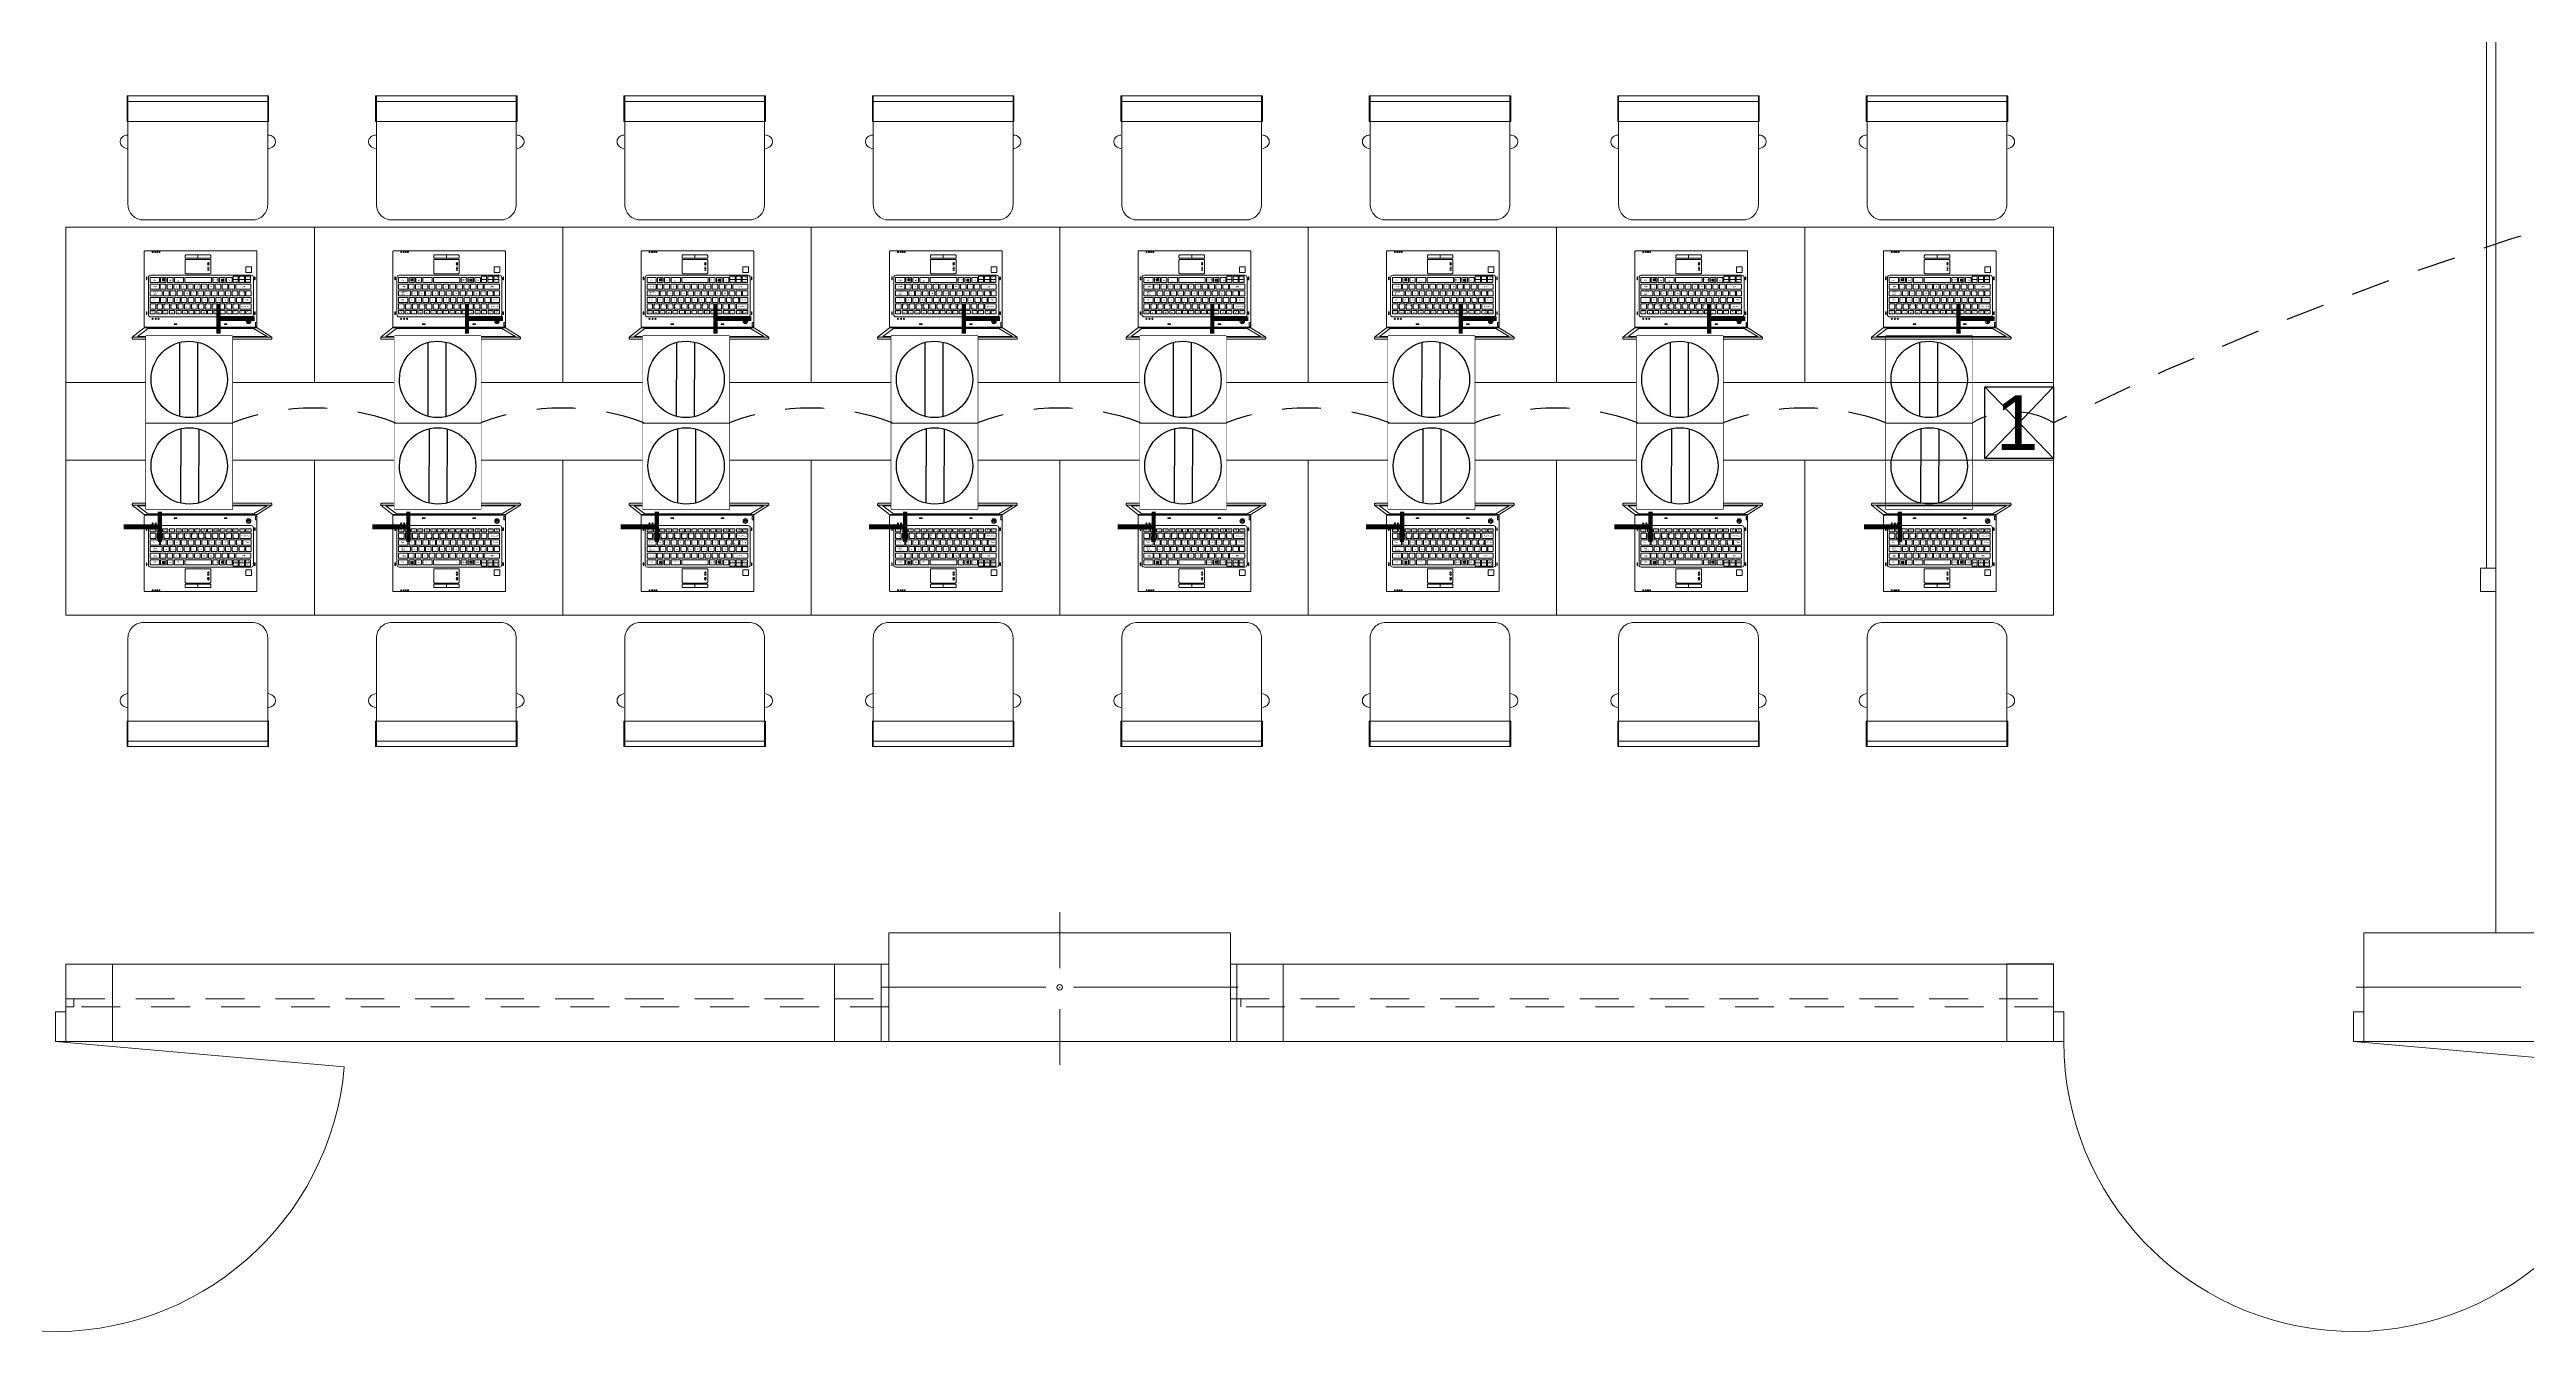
# Model space of a CAD drawing. Header units: metres. Extents: x -17 to 101, y 0 to 79.
# Drawn here: x 58.08 to 66.06, y 44.78 to 48.91 of the extents above; entities that cross this region are included whole.
import ezdxf

# ---------------------------------------------------------------- set-up
doc = ezdxf.new("R2010")
doc.units = ezdxf.units.M
doc.set_wipeout_variables(frame=1)
for name, pattern in [('CONTINUA', [0]), ('DASHED2', [0.375, 0.25, -0.125]), ('HIDDEN2', [0.1875, 0.125, -0.0625])]:
    doc.linetypes.add(name, pattern=pattern)
for name, color, linetype, lineweight in [('ALUMBRADO', 1, 'Continuous', 30), ('Cotas varias El', 253, 'Continuous', 13), ('GRAFO 0 BLANCO', 7, 'Continuous', 0), ('TOMACORRIENTE', 5, 'HIDDEN2', 30)]:
    doc.layers.add(name, color=color, linetype=linetype, lineweight=lineweight)
doc.styles.get("Standard").update_dxf_attribs({"font": 'arial.ttf'})
doc.styles.add('style1', font='arial.ttf', dxfattribs={"height": 0.35})

# ---------------------------------------------------------------- blocks, each defined once
blk = doc.blocks.new('TOMACORRIENTE EN PISO')
at = {"layer": 'TOMACORRIENTE', "linetype": 'CONTINUA', "lineweight": 25}
blk.add_lwpolyline([(-0.1663, -0.1663), (0.1662, -0.1663), (0.1662, 0.1662), (-0.1663, 0.1662)], close=True, dxfattribs=at)
at = {"layer": 'TOMACORRIENTE', "color": 5, "linetype": 'CONTINUA', "style": 'style1', "text_generation_flag": 4}
blk.add_text('T', height=0.1466, rotation=179.88285, dxfattribs=at).set_placement((0.2959, -0.2513))
at = {"linetype": 'CONTINUA', "lineweight": 25}
blk.add_wipeout([(-0.1663, -0.1663), (0.1662, -0.1663), (0.1662, 0.1662), (-0.1663, 0.1662)], dxfattribs=at).dxf.layer = 'TOMACORRIENTE'
at = {"layer": 'TOMACORRIENTE', "color": 5, "linetype": 'CONTINUA', "lineweight": 25}
for p, q in [((-0.1421, 0.0364), (0.1422, 0.0358)), ((-0.1429, -0.0327), (0.1428, -0.0333))]:
    blk.add_line(p, q, dxfattribs=at)
blk.add_ellipse((0, 0), major_axis=(0.1039, 0.1035), ratio=1, start_param=5.497787, end_param=11.780972, dxfattribs=at)
blk = doc.blocks.new('A$C34F338A5')
at = {"layer": 'GRAFO 0 BLANCO', "color": 8}
for p, q in [((0.7563, 0.6624), (0.7516, 0.6528)), ((0.7573, 0.6643), (0.7563, 0.6624)), ((0.7597, 0.6677), (0.7573, 0.6643)), ((0.7626, 0.6706), (0.7597, 0.6677)), ((0.7659, 0.6728), (0.7626, 0.6706)), ((0.7695, 0.6743), (0.7659, 0.6728)), ((0.7732, 0.6751), (0.7695, 0.6743)), ((0.777, 0.6751), (0.7732, 0.6751)), ((0.7807, 0.6743), (0.777, 0.6751)), ((0.7843, 0.6728), (0.7807, 0.6743)), ((0.7876, 0.6706), (0.7843, 0.6728)), ((0.7905, 0.6677), (0.7876, 0.6706)), ((0.7929, 0.6643), (0.7905, 0.6677)), ((0.7948, 0.6605), (0.7929, 0.6643)), ((0.7961, 0.6563), (0.7948, 0.6605)), ((0.7966, 0.6528), (0.7961, 0.6563)), ((0.8406, 0.6528), (0.905, 0.6528)), ((0.8406, 0.1969), (0.8406, 0.6528)), ((0.905, 0.6528), (0.923, 0.6528)), ((0.905, 0.1969), (0.905, 0.6528)), ((0.923, 0.1969), (0.923, 0.6528)), ((0.7516, 0.1969), (0.7563, 0.1873)), ((0.7563, 0.1873), (0.7573, 0.1854)), ((0.7573, 0.1854), (0.7597, 0.182)), ((0.7597, 0.182), (0.7626, 0.1792)), ((0.7626, 0.1792), (0.7659, 0.177)), ((0.7659, 0.177), (0.7695, 0.1754)), ((0.7695, 0.1754), (0.7732, 0.1747)), ((0.7732, 0.1747), (0.777, 0.1747)), ((0.777, 0.1747), (0.7807, 0.1754)), ((0.7807, 0.1754), (0.7843, 0.177)), ((0.7843, 0.177), (0.7876, 0.1792)), ((0.7876, 0.1792), (0.7905, 0.182)), ((0.7905, 0.182), (0.7929, 0.1854)), ((0.7929, 0.1854), (0.7948, 0.1893)), ((0.7948, 0.1893), (0.7961, 0.1934)), ((0.7961, 0.1934), (0.7966, 0.1969)), ((0.8406, 0.1969), (0.905, 0.1969)), ((0.905, 0.1969), (0.923, 0.1969))]:
    blk.add_line(p, q, dxfattribs=at)
for points in [[(0, 0.8), (0.5, 0.8), (0.5, 0), (0, 0), (0, 0.8)], [(0.3627, 0.4564), (0.3601, 0.459), (0.3627, 0.4615), (0.3627, 0.4564)], [(0.384, 0.4564), (0.3865, 0.459), (0.384, 0.4615), (0.384, 0.4564)]]:
    blk.add_lwpolyline(points, dxfattribs=at)
for points in [[(0.1458, 0.6634), (0.1458, 0.2137), (0.1422, 0.2137, -0.414214), (0.1394, 0.2165), (0.1394, 0.6606, -0.414214), (0.1422, 0.6634)], [(0.176, 0.2531), (0.176, 0.6147, 0.14104), (0.1757, 0.6157), (0.1458, 0.6634), (0.1458, 0.2138), (0.1756, 0.2519, 0.167529)], [(0.4239, 0.2553), (0.4239, 0.6124, 0.414214), (0.421, 0.6153), (0.18, 0.6153, 0.414214), (0.178, 0.6133), (0.178, 0.2544, 0.414214), (0.18, 0.2524), (0.421, 0.2524, 0.414214)], [(0.3448, 0.2727), (0.3448, 0.5965, 0.414214), (0.3377, 0.6036), (0.2181, 0.6036, 0.414214), (0.2109, 0.5965), (0.2109, 0.2727, 0.414214), (0.2181, 0.2656), (0.3377, 0.2656, 0.414214)], [(0.2273, 0.608), (0.2273, 0.6083, 0.414214), (0.2265, 0.6091), (0.2192, 0.6091, 0.414214), (0.2184, 0.6083), (0.2184, 0.608, 0.414214), (0.2192, 0.6073), (0.2265, 0.6073, 0.414214)], [(0.3395, 0.608), (0.3395, 0.6083, 0.414214), (0.3388, 0.6091), (0.3314, 0.6091, 0.414214), (0.3306, 0.6083), (0.3306, 0.608, 0.414214), (0.3314, 0.6073), (0.3388, 0.6073, 0.414214)], [(0.3961, 0.387), (0.3961, 0.4637, 0.414214), (0.3932, 0.4665), (0.3528, 0.4665, 0.414214), (0.3499, 0.4637), (0.3499, 0.387, 0.414214), (0.3528, 0.3842), (0.3932, 0.3842, 0.414214)], [(0.4109, 0.4253), (0.4109, 0.4637, 0.414214), (0.408, 0.4665), (0.4024, 0.4665, 0.414214), (0.3996, 0.4637), (0.3996, 0.4253)], [(0.4109, 0.387), (0.4109, 0.4253), (0.3996, 0.4253), (0.3996, 0.387, 0.414214), (0.4024, 0.3842), (0.408, 0.3842, 0.414214)], [(0.2273, 0.26), (0.2273, 0.2603, 0.414214), (0.2265, 0.2611), (0.2192, 0.2611, 0.414214), (0.2184, 0.2603), (0.2184, 0.26, 0.414214), (0.2192, 0.2593), (0.2265, 0.2593, 0.414214)], [(0.3395, 0.26), (0.3395, 0.2603, 0.414214), (0.3388, 0.2611), (0.3314, 0.2611, 0.414214), (0.3306, 0.2603), (0.3306, 0.26, 0.414214), (0.3314, 0.2593), (0.3388, 0.2593, 0.414214)]]:
    blk.add_lwpolyline(points, format="xyb", close=True, dxfattribs=at)
for points in [[(0.1735, 0.2644), (0.1735, 0.604), (0.1478, 0.6476), (0.1478, 0.2301)], [(0.176, 0.5931), (0.176, 0.5644), (0.178, 0.5644), (0.178, 0.5931)], [(0.176, 0.5931), (0.176, 0.5911), (0.178, 0.5911), (0.178, 0.5931)], [(0.176, 0.5644), (0.176, 0.5664), (0.178, 0.5664), (0.178, 0.5644)], [(0.1814, 0.6102), (0.1814, 0.6143), (0.1925, 0.6143), (0.1925, 0.6102)], [(0.1966, 0.5873), (0.1966, 0.5888), (0.1921, 0.5888), (0.1921, 0.5873)], [(0.2211, 0.5796), (0.2211, 0.596), (0.2312, 0.596), (0.2312, 0.5796)], [(0.2211, 0.5596), (0.2211, 0.5761), (0.2312, 0.5761), (0.2312, 0.5596)], [(0.2361, 0.5595), (0.2361, 0.596), (0.2525, 0.596), (0.2525, 0.5595)], [(0.2574, 0.5698), (0.2574, 0.596), (0.2738, 0.596), (0.2738, 0.5698)], [(0.2574, 0.5489), (0.2574, 0.5669), (0.2738, 0.5669), (0.2738, 0.5489)], [(0.2787, 0.5789), (0.2787, 0.596), (0.2951, 0.596), (0.2951, 0.5789)], [(0.2787, 0.5579), (0.2787, 0.5758), (0.2951, 0.5758), (0.2951, 0.5579)], [(0.3, 0.5473), (0.3, 0.5959), (0.3163, 0.5959), (0.3163, 0.5473)], [(0.3316, 0.5945), (0.3316, 0.5781), (0.3213, 0.5781), (0.3213, 0.5945)], [(0.3316, 0.5747), (0.3316, 0.5583), (0.3213, 0.5583), (0.3213, 0.5747)], [(0.3316, 0.5781), (0.3316, 0.5945), (0.3419, 0.5945), (0.3419, 0.5781)], [(0.3316, 0.5583), (0.3316, 0.5747), (0.3419, 0.5747), (0.3419, 0.5583)], [(0.3537, 0.5976), (0.3537, 0.5795), (0.3717, 0.5795), (0.3717, 0.5976)], [(0.1882, 0.5102), (0.1882, 0.5187), (0.1864, 0.5187), (0.1864, 0.5102)], [(0.2211, 0.5377), (0.2211, 0.5542), (0.2312, 0.5542), (0.2312, 0.5377)], [(0.2211, 0.5178), (0.2211, 0.5342), (0.2312, 0.5342), (0.2312, 0.5178)], [(0.2211, 0.4962), (0.2211, 0.5126), (0.2312, 0.5126), (0.2312, 0.4962)], [(0.2211, 0.4762), (0.2211, 0.4926), (0.2312, 0.4926), (0.2312, 0.4762)], [(0.2361, 0.5373), (0.2361, 0.5553), (0.2525, 0.5553), (0.2525, 0.5373)], [(0.2361, 0.5151), (0.2361, 0.5331), (0.2525, 0.5331), (0.2525, 0.5151)], [(0.2361, 0.493), (0.2361, 0.5109), (0.2525, 0.5109), (0.2525, 0.493)], [(0.2361, 0.4708), (0.2361, 0.4888), (0.2525, 0.4888), (0.2525, 0.4708)], [(0.2574, 0.5268), (0.2574, 0.5447), (0.2738, 0.5447), (0.2738, 0.5268)], [(0.2574, 0.5046), (0.2574, 0.5226), (0.2738, 0.5226), (0.2738, 0.5046)], [(0.2574, 0.4824), (0.2574, 0.5004), (0.2738, 0.5004), (0.2738, 0.4824)], [(0.2787, 0.5357), (0.2787, 0.5536), (0.2951, 0.5536), (0.2951, 0.5357)], [(0.2787, 0.5135), (0.2787, 0.5315), (0.2951, 0.5315), (0.2951, 0.5135)], [(0.2787, 0.4914), (0.2787, 0.5093), (0.2951, 0.5093), (0.2951, 0.4914)], [(0.2787, 0.4692), (0.2787, 0.4871), (0.2951, 0.4871), (0.2951, 0.4692)], [(0.3, 0.5251), (0.3, 0.5431), (0.3163, 0.5431), (0.3163, 0.5251)], [(0.3, 0.503), (0.3, 0.5209), (0.3163, 0.5209), (0.3163, 0.503)], [(0.3, 0.4808), (0.3, 0.4988), (0.3163, 0.4988), (0.3163, 0.4808)], [(0.3316, 0.5548), (0.3316, 0.5384), (0.3213, 0.5384), (0.3213, 0.5548)], [(0.3213, 0.517), (0.3213, 0.5349), (0.3377, 0.5349), (0.3377, 0.517)], [(0.3213, 0.4948), (0.3213, 0.5128), (0.3377, 0.5128), (0.3377, 0.4948)], [(0.3213, 0.4727), (0.3213, 0.4906), (0.3377, 0.4906), (0.3377, 0.4727)], [(0.3325, 0.5005), (0.3333, 0.5079), (0.3251, 0.5079), (0.3261, 0.5005)], [(0.3325, 0.5005), (0.3329, 0.5041), (0.3256, 0.5042), (0.3261, 0.5005)], [(0.3325, 0.5005), (0.3333, 0.5079), (0.3293, 0.5079), (0.3293, 0.5005)], [(0.3316, 0.5384), (0.3316, 0.5548), (0.3419, 0.5548), (0.3419, 0.5384)], [(0.2211, 0.4559), (0.2211, 0.4724), (0.2312, 0.4724), (0.2312, 0.4559)], [(0.2211, 0.436), (0.2211, 0.4524), (0.2312, 0.4524), (0.2312, 0.436)], [(0.2211, 0.4153), (0.2211, 0.4317), (0.2312, 0.4317), (0.2312, 0.4153)], [(0.2211, 0.3953), (0.2211, 0.4117), (0.2312, 0.4117), (0.2312, 0.3953)], [(0.2361, 0.4487), (0.2361, 0.4666), (0.2525, 0.4666), (0.2525, 0.4487)], [(0.2361, 0.4265), (0.2361, 0.4444), (0.2525, 0.4444), (0.2525, 0.4265)], [(0.2361, 0.4043), (0.2361, 0.4223), (0.2525, 0.4223), (0.2525, 0.4043)], [(0.2361, 0.3822), (0.2361, 0.4001), (0.2525, 0.4001), (0.2525, 0.3822)], [(0.2574, 0.4603), (0.2574, 0.4782), (0.2738, 0.4782), (0.2738, 0.4603)], [(0.2574, 0.4381), (0.2574, 0.4561), (0.2738, 0.4561), (0.2738, 0.4381)], [(0.2574, 0.4159), (0.2574, 0.4339), (0.2738, 0.4339), (0.2738, 0.4159)], [(0.2574, 0.3938), (0.2574, 0.4117), (0.2738, 0.4117), (0.2738, 0.3938)], [(0.2787, 0.447), (0.2787, 0.465), (0.2951, 0.465), (0.2951, 0.447)], [(0.2787, 0.4249), (0.2787, 0.4428), (0.2951, 0.4428), (0.2951, 0.4249)], [(0.2787, 0.4027), (0.2787, 0.4206), (0.2951, 0.4206), (0.2951, 0.4027)], [(0.3, 0.4586), (0.3, 0.4766), (0.3163, 0.4766), (0.3163, 0.4586)], [(0.3, 0.4365), (0.3, 0.4544), (0.3163, 0.4544), (0.3163, 0.4365)], [(0.3, 0.4143), (0.3, 0.4323), (0.3163, 0.4323), (0.3163, 0.4143)], [(0.3, 0.3921), (0.3, 0.4101), (0.3163, 0.4101), (0.3163, 0.3921)], [(0.3213, 0.3832), (0.3213, 0.4684), (0.3377, 0.4684), (0.3377, 0.3832)], [(0.3664, 0.4564), (0.3664, 0.4615), (0.3671, 0.4615), (0.3671, 0.4564)], [(0.3705, 0.4564), (0.3705, 0.4615), (0.3712, 0.4615), (0.3712, 0.4564)], [(0.3781, 0.4564), (0.3781, 0.4615), (0.3788, 0.4615), (0.3788, 0.4564)], [(0.381, 0.4564), (0.381, 0.4615), (0.3817, 0.4615), (0.3817, 0.4564)], [(0.1882, 0.3483), (0.1882, 0.3567), (0.1864, 0.3567), (0.1864, 0.3483)], [(0.2211, 0.3756), (0.2211, 0.392), (0.2312, 0.392), (0.2312, 0.3756)], [(0.2211, 0.3545), (0.2211, 0.3709), (0.2312, 0.3709), (0.2312, 0.3545)], [(0.2211, 0.3333), (0.2211, 0.3498), (0.2312, 0.3498), (0.2312, 0.3333)], [(0.2211, 0.3122), (0.2211, 0.3286), (0.2312, 0.3286), (0.2312, 0.3122)], [(0.2361, 0.36), (0.2361, 0.3779), (0.2525, 0.3779), (0.2525, 0.36)], [(0.2361, 0.3378), (0.2361, 0.3558), (0.2525, 0.3558), (0.2525, 0.3378)], [(0.2361, 0.3157), (0.2361, 0.3336), (0.2525, 0.3336), (0.2525, 0.3157)], [(0.2574, 0.3716), (0.2574, 0.3896), (0.2738, 0.3896), (0.2738, 0.3716)], [(0.2574, 0.3494), (0.2574, 0.3674), (0.2738, 0.3674), (0.2738, 0.3494)], [(0.2574, 0.3273), (0.2574, 0.3452), (0.2738, 0.3452), (0.2738, 0.3273)], [(0.2574, 0.3051), (0.2574, 0.3231), (0.2738, 0.3231), (0.2738, 0.3051)], [(0.2787, 0.3805), (0.2787, 0.3985), (0.2951, 0.3985), (0.2951, 0.3805)], [(0.2787, 0.3584), (0.2787, 0.3763), (0.2951, 0.3763), (0.2951, 0.3584)], [(0.2787, 0.3362), (0.2787, 0.3542), (0.2951, 0.3542), (0.2951, 0.3362)], [(0.2787, 0.314), (0.2787, 0.332), (0.2951, 0.332), (0.2951, 0.314)], [(0.3, 0.37), (0.3, 0.3879), (0.3163, 0.3879), (0.3163, 0.37)], [(0.3, 0.3478), (0.3, 0.3658), (0.3163, 0.3658), (0.3163, 0.3478)], [(0.3, 0.3257), (0.3, 0.3436), (0.3163, 0.3436), (0.3163, 0.3257)], [(0.3, 0.3035), (0.3, 0.3214), (0.3163, 0.3214), (0.3163, 0.3035)], [(0.3212, 0.3494), (0.3212, 0.3789), (0.3376, 0.3789), (0.3376, 0.3494)], [(0.3212, 0.3273), (0.3212, 0.3452), (0.3376, 0.3452), (0.3376, 0.3273)], [(0.3212, 0.3051), (0.3212, 0.3231), (0.3376, 0.3231), (0.3376, 0.3051)], [(0.176, 0.2746), (0.176, 0.3033), (0.178, 0.3033), (0.178, 0.2746)], [(0.176, 0.3033), (0.176, 0.3013), (0.178, 0.3013), (0.178, 0.3033)], [(0.176, 0.2746), (0.176, 0.2766), (0.178, 0.2766), (0.178, 0.2746)], [(0.2211, 0.2925), (0.2211, 0.3089), (0.2312, 0.3089), (0.2312, 0.2925)], [(0.2211, 0.2713), (0.2211, 0.2878), (0.2312, 0.2878), (0.2312, 0.2713)], [(0.2361, 0.2935), (0.2361, 0.3114), (0.2525, 0.3114), (0.2525, 0.2935)], [(0.2361, 0.2713), (0.2361, 0.2893), (0.2525, 0.2893), (0.2525, 0.2713)], [(0.2574, 0.2712), (0.2574, 0.3009), (0.2738, 0.3009), (0.2738, 0.2712)], [(0.2787, 0.2712), (0.2787, 0.3098), (0.2951, 0.3098), (0.2951, 0.2712)], [(0.3, 0.2712), (0.3, 0.3011), (0.3163, 0.3011), (0.3163, 0.2712)], [(0.3212, 0.2712), (0.3212, 0.3009), (0.3376, 0.3009), (0.3376, 0.2712)], [(0.3336, 0.311), (0.3344, 0.3184), (0.3262, 0.3184), (0.3272, 0.311)], [(0.3336, 0.311), (0.334, 0.3147), (0.3267, 0.3147), (0.3272, 0.311)], [(0.3336, 0.311), (0.3344, 0.3184), (0.3304, 0.3184), (0.3304, 0.311)], [(0.4239, 0.3), (0.4239, 0.3027), (0.4185, 0.3027), (0.4185, 0.3)], [(0.4239, 0.293), (0.4239, 0.2957), (0.4185, 0.2957), (0.4185, 0.293)], [(0.4239, 0.2861), (0.4239, 0.2889), (0.4185, 0.2889), (0.4185, 0.2861)], [(0.4239, 0.278), (0.4239, 0.2807), (0.4185, 0.2807), (0.4185, 0.278)]]:
    blk.add_lwpolyline(points, close=True, dxfattribs=at)
blk.add_lwpolyline([(0.923, 0.1999), (0.573, 0.1999, -0.414214), (0.523, 0.2499), (0.523, 0.5999, -0.414214), (0.573, 0.6499), (0.923, 0.6499), (0.923, 0.1999)], format="xyb", dxfattribs=at)
for centre, radius in [((0.1965, 0.5881), 0.00745), ((0.2045, 0.2985), 0.00177), ((0.2045, 0.2892), 0.00177), ((0.2045, 0.2793), 0.00177)]:
    blk.add_circle(centre, radius, dxfattribs=at)
blk.add_arc((0.1971, 0.5881), 0.00424, 222.75169, 140.82589, dxfattribs=at)
for s, height, p in [('Bloq', 0.00246, (0.2255, 0.5646)), ('Pausa', 0.00246, (0.2258, 0.5837)), ('Despl', 0.00246, (0.2286, 0.5637)), ('Inter', 0.00246, (0.2287, 0.5843)), ('Retroceso', 0.00417, (0.2455, 0.5659)), ('Enter', 0.00417, (0.2673, 0.577)), (']', 0.00417, (0.2704, 0.5637)), ('}', 0.00417, (0.2918, 0.572)), ('Shift', 0.00417, (0.3105, 0.5661)), ('Re Pág', 0.00246, (0.327, 0.581)), ('Inicio ', 0.00246, (0.327, 0.5619)), ('Av Pág', 0.00246, (0.3379, 0.582)), ('Fin', 0.00246, (0.3386, 0.5635)), ('Impr', 0.00246, (0.226, 0.5422)), ('F12', 0.00411, (0.2281, 0.5211)), ('F10', 0.00411, (0.2281, 0.4798)), ('F11', 0.00411, (0.2282, 0.5006)), ('Pant', 0.00246, (0.2291, 0.5424)), ('?', 0.00417, (0.2413, 0.5176)), ('=', 0.00417, (0.2401, 0.4945)), ('¿', 0.00417, (0.2423, 0.5385)), ('0', 0.00417, (0.2504, 0.4939)), ('¡', 0.00417, (0.2503, 0.5386)), ("'", 0.00417, (0.2521, 0.5178)), ('^ ', 0.00417, (0.263, 0.5281)), ('*', 0.00417, (0.263, 0.5497)), ('P', 0.00417, (0.2669, 0.5119)), ('O', 0.00417, (0.2671, 0.4895)), ('[ ', 0.00417, (0.2706, 0.5405)), ('`', 0.00417, (0.2725, 0.5289)), ('+', 0.00417, (0.2718, 0.55)), ('¨', 0.00417, (0.2847, 0.5387)), ('Ñ', 0.00417, (0.2892, 0.5202)), ('L', 0.00417, (0.2892, 0.4984)), ('K', 0.00417, (0.2894, 0.476)), ('{', 0.00417, (0.2923, 0.5479)), ('´', 0.00417, (0.2924, 0.539)), (':', 0.00417, (0.3044, 0.5056)), (';', 0.00417, (0.305, 0.4829)), ('_', 0.00417, (0.3028, 0.5297)), ('-', 0.00417, (0.3136, 0.5299)), ('.', 0.00417, (0.3139, 0.5059)), (',', 0.00417, (0.3142, 0.4823)), ('Insert', 0.00246, (0.3269, 0.5424)), ('Ctrl', 0.00417, (0.3312, 0.5213)), ('Alt Gr', 0.00417, (0.3317, 0.4744)), ('Supr', 0.00246, (0.3375, 0.5429)), ('F8', 0.00411, (0.2281, 0.4411)), ('F9', 0.00411, (0.2282, 0.461)), ('F6', 0.00411, (0.2282, 0.4008)), ('F7', 0.00411, (0.2283, 0.4206)), ('/', 0.00417, (0.2411, 0.4293)), ('&', 0.00417, (0.2415, 0.406)), (')', 0.00417, (0.242, 0.4737)), ('(', 0.00417, (0.242, 0.4507)), ('9', 0.00417, (0.2508, 0.4725)), ('8', 0.00417, (0.2511, 0.45)), ('6', 0.00417, (0.2514, 0.4054)), ('7', 0.00417, (0.2514, 0.4276)), ('I', 0.00417, (0.267, 0.4688)), ('U', 0.00417, (0.2671, 0.445)), ('Y', 0.00417, (0.2672, 0.4234)), ('T', 0.00417, (0.2672, 0.4012)), ('H', 0.00417, (0.2891, 0.4319)), ('J', 0.00417, (0.2892, 0.4553)), ('G', 0.00417, (0.2894, 0.4097)), ('N', 0.00417, (0.3104, 0.4436)), ('B', 0.00417, (0.3107, 0.4216)), ('V', 0.00417, (0.3107, 0.399)), ('M', 0.00417, (0.3109, 0.4649)), ('F3', 0.00411, (0.2279, 0.3388)), ('F4', 0.00411, (0.228, 0.3593)), ('F2', 0.00411, (0.2282, 0.318)), ('F5', 0.00411, (0.2282, 0.3809)), ('.', 0.00417, (0.2383, 0.3394)), ('$', 0.00417, (0.2423, 0.362)), ('%%%', 0.00417, (0.2423, 0.3838)), ('@', 0.00417, (0.2498, 0.3279)), ('#', 0.00417, (0.25, 0.3512)), ('3', 0.00417, (0.2502, 0.3386)), ('5', 0.00417, (0.2507, 0.3837)), ('2', 0.00417, (0.251, 0.3164)), ('4', 0.00417, (0.2512, 0.3615)), ('~ ', 0.00417, (0.2525, 0.3735)), ('E', 0.00417, (0.2671, 0.3565)), ('R', 0.00417, (0.2673, 0.3782)), ('W', 0.00417, (0.2674, 0.3337)), ('S', 0.00417, (0.2893, 0.3432)), ('F', 0.00417, (0.2893, 0.3886)), ('D', 0.00417, (0.2894, 0.3656)), ('A', 0.00417, (0.2894, 0.3212)), ('Z', 0.00417, (0.3101, 0.3335)), ('X', 0.00417, (0.3104, 0.3543)), ('C', 0.00417, (0.3107, 0.3768)), ('Alt', 0.00417, (0.329, 0.358)), ('Fn', 0.00417, (0.3311, 0.3337)), ('Esc', 0.00411, (0.2275, 0.2743)), ('F1', 0.00411, (0.228, 0.2976)), ('!', 0.00417, (0.2416, 0.2946)), ('"', 0.00417, (0.2421, 0.3164)), ('¬', 0.00417, (0.2411, 0.3067)), ('\\', 0.00417, (0.2495, 0.2849)), ('|', 0.00411, (0.2496, 0.3072)), ('1', 0.00417, (0.251, 0.2944)), ('°', 0.00411, (0.2523, 0.2723)), ('Tab', 0.00417, (0.2672, 0.2786)), ('Q', 0.00417, (0.2671, 0.3107)), ('Bloq', 0.00417, (0.2859, 0.2795)), ('Mayús', 0.00417, (0.2918, 0.2795)), ('<', 0.00417, (0.3077, 0.3134)), ('Shift', 0.00417, (0.3108, 0.2816)), ('>', 0.00417, (0.3135, 0.314)), ('Ctrl', 0.00417, (0.3308, 0.2812))]:
    blk.add_text(s, height=height, rotation=90, dxfattribs=at).set_placement(p)
blk = doc.blocks.new('caja de paso tipo 1')
at = {"layer": 'ALUMBRADO', "color": 3}
blk.add_lwpolyline([(-0.145, 0.152), (0.145, 0.152), (0.145, -0.152), (-0.145, -0.152)], close=True, dxfattribs=at)
for points in [[(-0.145, -0.152), (0.145, 0.152)], [(-0.145, 0.152), (0.145, -0.152)]]:
    blk.add_lwpolyline(points, dxfattribs=at)
at = {"layer": 'ALUMBRADO', "color": 6}
blk.add_text('1', height=0.231, dxfattribs=at).set_placement((-0.099, -0.115))

msp = doc.modelspace()

# ---------------------------------------------------------------- linework, layer by layer
at = {"layer": 'Cotas varias El', "ltscale": 0.05}
msp.add_line((65.9589, 52.4681), (65.9589, 46.0681), dxfattribs=at)
at = {"layer": 'Cotas varias El', "linetype": 'Continuous'}
for p, q in [((65.9289, 47.2431), (65.9289, 51.2931)), ((65.9589, 51.2931), (65.9589, 47.2431)), ((65.9089, 47.1681), (65.9089, 47.2431)), ((65.9089, 47.2431), (65.9589, 47.2431)), ((65.9589, 47.2431), (65.9289, 47.2431)), ((65.9589, 47.2431), (65.9589, 47.1681)), ((65.9589, 47.1681), (65.9089, 47.1681)), ((61.3339, 46.1347), (61.3339, 45.9547)), ((58.1339, 45.9681), (60.7839, 45.9681)), ((58.1339, 45.7181), (58.1339, 45.9681)), ((58.1339, 45.9681), (58.1339, 45.7181)), ((61.8839, 45.9681), (64.5339, 45.9681)), ((64.5339, 45.7181), (64.5339, 45.9682)), ((64.5339, 45.9681), (64.5339, 45.7181)), ((60.7589, 45.8931), (61.2889, 45.8931)), ((61.9089, 45.8931), (61.3789, 45.8931)), ((65.5089, 45.8931), (66.0389, 45.8931)), ((61.3339, 45.8231), (61.3339, 45.6431)), ((58.1006, 45.7181), (59.0304, 45.6368)), ((60.787, 45.7181), (58.1339, 45.7181)), ((64.5339, 45.7181), (61.8839, 45.7181)), ((65.5006, 45.7181), (66.4304, 45.6368))]:
    msp.add_line(p, q, dxfattribs=at)
at = {"layer": 'Cotas varias El', "linetype": 'ByBlock'}
for p, q in [((58.1006, 45.7181), (58.1006, 45.814)), ((58.1006, 45.814), (58.1339, 45.814)), ((58.1339, 45.814), (58.1339, 45.7181)), ((58.1339, 45.7181), (58.1339, 45.814)), ((64.5339, 45.7181), (64.5339, 45.814)), ((64.5339, 45.814), (64.5673, 45.814)), ((64.5339, 45.7181), (64.5339, 45.814)), ((64.5339, 45.7181), (64.5339, 45.814)), ((64.5673, 45.814), (64.5673, 45.7181)), ((65.5006, 45.7181), (65.5006, 45.814)), ((65.5006, 45.814), (65.5339, 45.814)), ((65.5339, 45.814), (65.5339, 45.7181)), ((65.5339, 45.7181), (65.5339, 45.814)), ((58.1339, 45.7181), (58.1006, 45.7181)), ((64.5673, 45.7181), (64.5339, 45.7181)), ((65.5339, 45.7181), (65.5006, 45.7181))]:
    msp.add_line(p, q, dxfattribs=at)
at = {"layer": 'Cotas varias El', "linetype": 'DASHED2', "ltscale": 0.5}
for p, q in [((58.1339, 45.8556), (60.7839, 45.8556)), ((60.7839, 45.8306), (58.1339, 45.8306)), ((58.1589, 45.8306), (58.1339, 45.8306)), ((61.8839, 45.8556), (64.5339, 45.8556)), ((64.5339, 45.8306), (61.8839, 45.8306))]:
    msp.add_line(p, q, dxfattribs=at)
at = {"layer": 'Cotas varias El', "linetype": 'DASHED2'}
for p, q in [((58.1339, 45.8556), (58.1589, 45.8556)), ((58.1589, 45.8556), (58.1589, 45.8306)), ((61.9175, 45.8556), (61.9175, 45.8306))]:
    msp.add_line(p, q, dxfattribs=at)
at = {"layer": 'Cotas varias El'}
for points in [[(58.1339, 47.8411), (58.1339, 47.5911)], [(64.5339, 47.8411), (64.5339, 47.5815)], [(60.7839, 45.9681), (60.7839, 46.0681), (61.8839, 46.0681), (61.8839, 45.9681)], [(65.5339, 45.7181), (65.5339, 46.0681), (65.9589, 46.0681)]]:
    msp.add_lwpolyline(points, dxfattribs=at)
at = {"layer": 'Cotas varias El', "linetype": 'Continuous'}
for points in [[(60.7839, 45.7181), (61.8839, 45.7181), (61.8839, 46.0681), (60.7839, 46.0681)], [(65.5339, 45.7181), (66.6339, 45.7181), (66.6339, 46.0681), (65.5339, 46.0681)]]:
    msp.add_lwpolyline(points, close=True, dxfattribs=at)
at = {"layer": 'Cotas varias El'}
for points in [[(58.1339, 45.7181), (58.2839, 45.7181), (58.2839, 45.9681), (58.1339, 45.9681)], [(60.6089, 45.7181), (60.7589, 45.7181), (60.7589, 45.9681), (60.6089, 45.9681)], [(61.9039, 45.7181), (62.0539, 45.7181), (62.0539, 45.9681), (61.9039, 45.9681)], [(64.3839, 45.7182), (64.5339, 45.7182), (64.5339, 45.9682), (64.3839, 45.9682)]]:
    msp.add_lwpolyline(points, close=True, dxfattribs=at)
at = {"layer": 'Cotas varias El', "linetype": 'Continuous'}
msp.add_circle((61.3339, 45.8931), 0.00871, dxfattribs=at)
at = {"layer": 'Cotas varias El', "linetype": 'ByBlock'}
for centre in [(58.1006, 45.7181), (65.5006, 45.7181)]:
    msp.add_arc(centre, 0.9333, 180, 355, dxfattribs=at)
at = {"layer": 'Cotas varias El', "linetype": 'Continuous'}
msp.add_point((61.3339, 45.8931), dxfattribs=at)
at = {"layer": 'TOMACORRIENTE', "lineweight": 25}
for centre, radius, start, end in [((76.7099, 81.3158), 33.1471, 246.94868, 259.56965), ((69.2823, 38.0097), 10.8013, 82.41036, 116.07915)]:
    msp.add_arc(centre, radius, start, end, dxfattribs=at)

# ---------------------------------------------------------------- block references
at = {"layer": 'Cotas varias El', "xscale": -1, "rotation": 270}
for p in [(58.1339, 47.8411), (58.9339, 47.8411), (59.7339, 47.8411), (60.5339, 47.8411), (61.3339, 47.8411), (62.1339, 47.8411), (62.9339, 47.8411)]:
    msp.add_blockref('A$C34F338A5', p, dxfattribs=at)
at = {"layer": 'Cotas varias El', "rotation": 270}
for p in [(58.1339, 47.5911), (58.9339, 47.5911), (59.7339, 47.5911), (60.5339, 47.5911), (61.3339, 47.5911), (62.1339, 47.5911), (62.9339, 47.5911)]:
    msp.add_blockref('A$C34F338A5', p, dxfattribs=at)
at = {"layer": 'TOMACORRIENTE', "lineweight": 25, "xscale": 0.8382000000000001, "yscale": 0.8382000000000001, "zscale": 0.8382000000000001, "rotation": 270}
msp.add_blockref('TOMACORRIENTE EN PISO', (64.1339, 47.572), dxfattribs=at)

# ---------------------------------------------------------------- next in the draw order: block references
at = {"layer": 'Cotas varias El', "rotation": 270}
msp.add_blockref('A$C34F338A5', (63.7339, 47.5911), dxfattribs=at)
at = {"layer": 'TOMACORRIENTE', "lineweight": 25, "xscale": 0.8382000000000001, "yscale": 0.8382000000000001, "zscale": 0.8382000000000001}
for p, rotation in [((64.1339, 47.8507), 89.99999999999999), ((58.5309, 47.572), 270), ((59.3309, 47.572), 270), ((60.1309, 47.572), 270), ((60.9309, 47.572), 270), ((61.7309, 47.572), 270), ((62.5309, 47.572), 270), ((63.3309, 47.572), 270)]:
    msp.add_blockref('TOMACORRIENTE EN PISO', p, dxfattribs=dict(at, rotation=rotation))

# ---------------------------------------------------------------- next in the draw order: linework, layer by layer
at = {"layer": 'TOMACORRIENTE', "lineweight": 25}
msp.add_arc((64.4036, 47.49), 0.2568, 59.50382, 120.49614, dxfattribs=at)

# ---------------------------------------------------------------- next in the draw order: block references
at = {"layer": 'Cotas varias El', "xscale": -1, "rotation": 270}
msp.add_blockref('A$C34F338A5', (63.7339, 47.8411), dxfattribs=at)
at = {"layer": 'TOMACORRIENTE', "lineweight": 25, "xscale": 0.8382000000000001, "yscale": 0.8382000000000001, "zscale": 0.8382000000000001, "rotation": 89.99999999999999}
for p in [(58.5309, 47.8507), (59.3309, 47.8507), (60.1309, 47.8507), (60.9309, 47.8507), (61.7309, 47.8507), (62.5309, 47.8507), (63.3309, 47.8507)]:
    msp.add_blockref('TOMACORRIENTE EN PISO', p, dxfattribs=at)
at = {"layer": 'TOMACORRIENTE', "lineweight": 25, "xscale": 0.762, "yscale": 0.762, "zscale": 0.762}
msp.add_blockref('caja de paso tipo 1', (64.4237, 47.7113), dxfattribs=at)

# ---------------------------------------------------------------- next in the draw order: linework, layer by layer
at = {"layer": 'TOMACORRIENTE', "lineweight": 25}
for centre in [(58.9324, 47.0065), (59.7324, 47.0065), (60.5324, 47.0065), (61.3324, 47.0065), (62.1324, 47.0065), (62.9324, 47.0065), (63.7324, 47.0065)]:
    msp.add_arc(centre, 0.752, 69.59915, 110.40085, dxfattribs=at)

doc.saveas('drawing.dxf')
